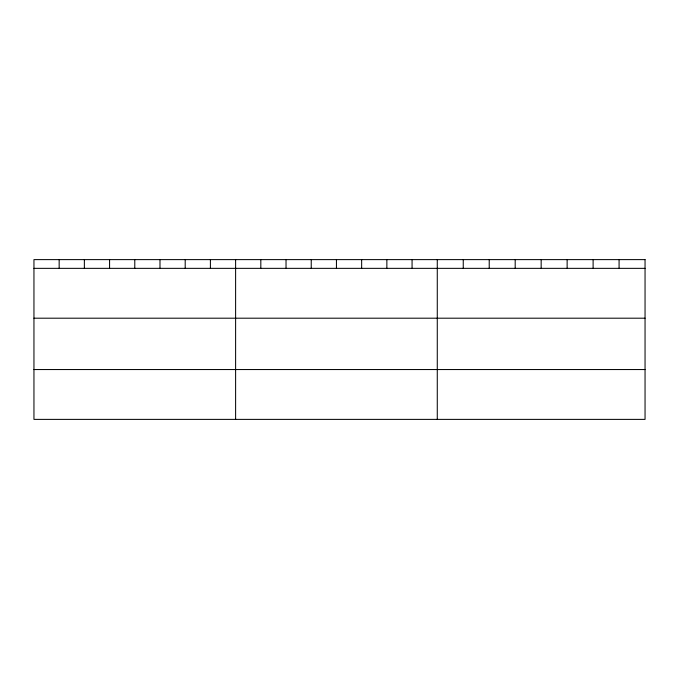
<?xml version="1.0" encoding="UTF-8"?>
<svg xmlns="http://www.w3.org/2000/svg" width="679" height="679" viewBox="0 0 679 679"><rect width="100%" height="100%" fill="white"/><g stroke="black" fill="none" stroke-linecap="round" stroke-linejoin="round"><path stroke-width="1.02" d="M33.95 268.349L645.05 268.349M33.95 318.196L645.05 318.196M33.95 369.546L645.05 369.546M619.078 259.616L619.078 268.349M593.106 259.616L593.106 268.349M567.135 259.616L567.135 268.349M541.163 259.616L541.163 268.349M515.191 259.616L515.191 268.349M489.219 259.616L489.219 268.349M463.248 259.616L463.248 268.349M437.276 259.616L437.276 419.384M412.068 259.616L412.068 268.349M386.86 259.616L386.86 268.349M361.652 259.616L361.652 268.349M336.445 259.616L336.445 268.349M311.237 259.616L311.237 268.349M286.029 259.616L286.029 268.349M260.821 259.616L260.821 268.349M235.613 259.616L235.613 419.384M210.405 259.616L210.405 268.349M185.197 259.616L185.197 268.349M159.989 259.616L159.989 268.349M134.782 259.616L134.782 268.349M109.574 259.616L109.574 268.349M84.366 259.616L84.366 268.349M59.158 259.616L59.158 268.349M645.05 259.616L33.95 259.616L33.95 419.384L645.05 419.384L645.05 259.616"/></g></svg>
